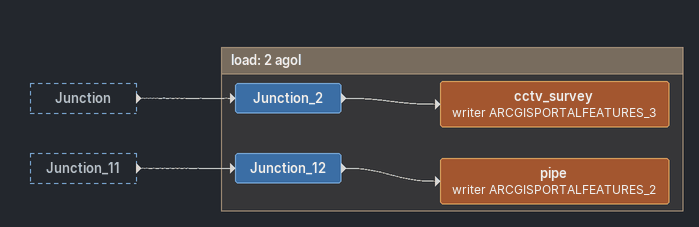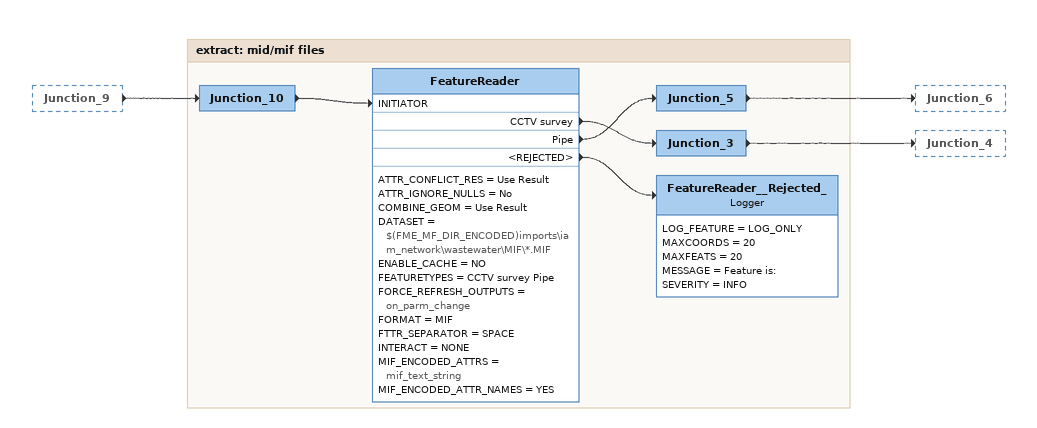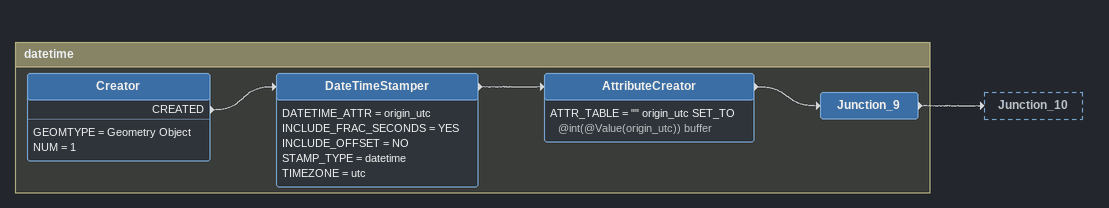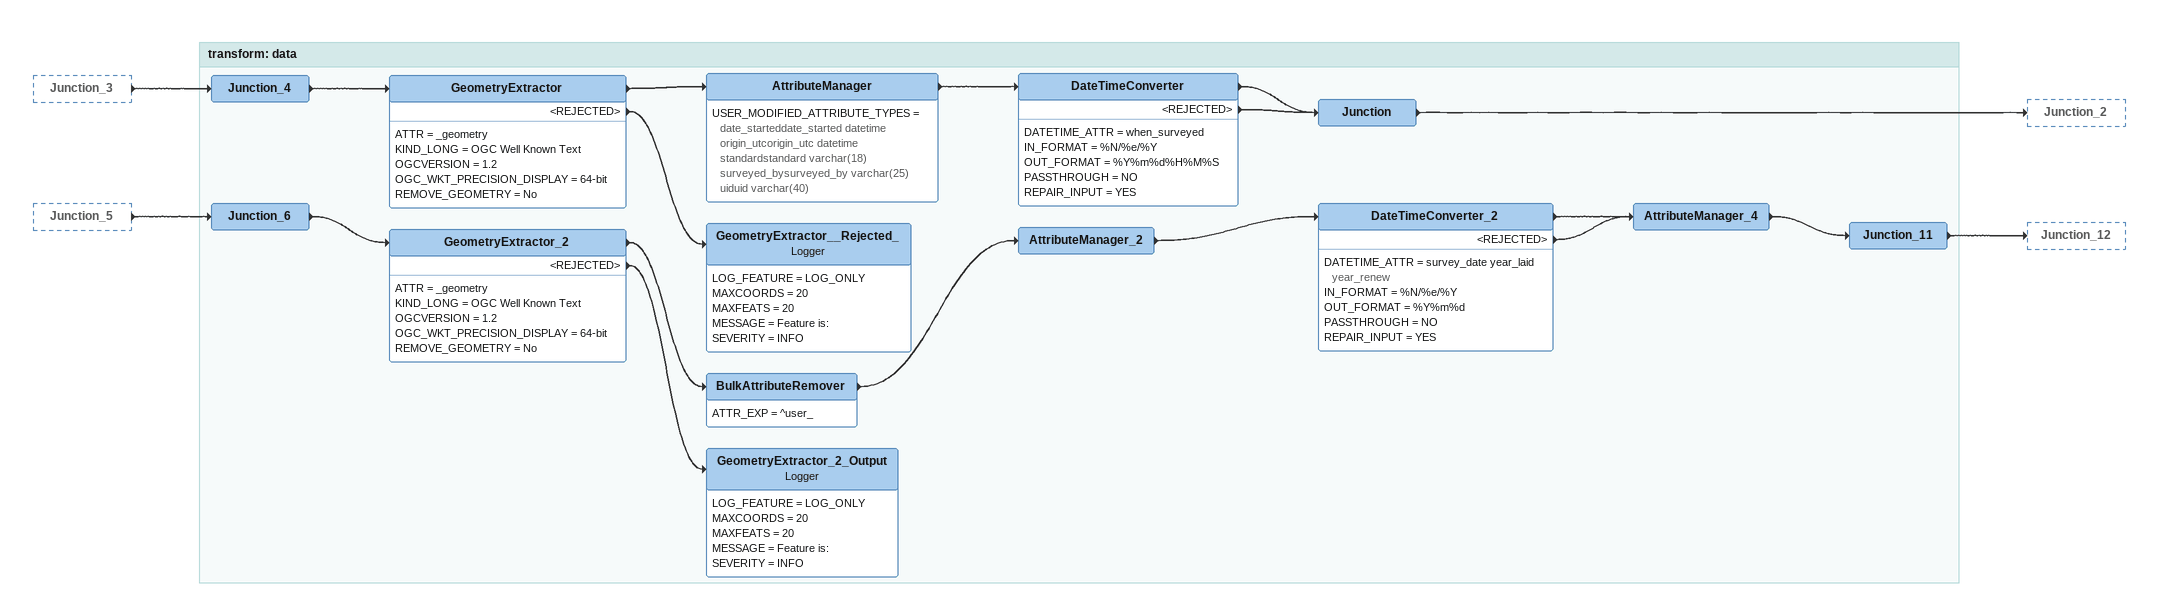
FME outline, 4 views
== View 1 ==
Junction [outside]
    -> Junction_2
Junction_11 [outside]
    -> Junction_12

Bookmark: load: 2 agol
Junction_12
    -> pipe (writer ARCGISPORTALFEATURES_2)
pipe (writer ARCGISPORTALFEATURES_2)
Junction_2
    -> cctv_survey (writer ARCGISPORTALFEATURES_3)
cctv_survey (writer ARCGISPORTALFEATURES_3)

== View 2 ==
Junction_9 [outside]
    -> Junction_10

Bookmark: extract: mid/mif files
Junction_10
    -> FeatureReader [INITIATOR]
FeatureReader
    ATTR_CONFLICT_RES = Use Result
    ATTR_IGNORE_NULLS = No
    COMBINE_GEOM = Use Result
    DATASET = $(FME_MF_DIR_ENCODED)imports\iam_network\wastewater\MIF\*.MIF
    ENABLE_CACHE = NO
    FEATURETYPES = CCTV survey Pipe
    FORCE_REFRESH_OUTPUTS = on_parm_change
    FORMAT = MIF
    FTTR_SEPARATOR = SPACE
    INTERACT = NONE
    MIF_ENCODED_ATTRS = mif_text_string
    MIF_ENCODED_ATTR_NAMES = YES
    CCTV survey -> Junction_3
    Pipe -> Junction_5
    <REJECTED> -> FeatureReader__Rejected_
Junction_5
    -> Junction_6
Junction_3
    -> Junction_4
FeatureReader__Rejected_: Logger
    LOG_FEATURE = LOG_ONLY
    MAXCOORDS = 20
    MAXFEATS = 20
    MESSAGE = Feature is:
    SEVERITY = INFO

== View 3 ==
Bookmark: datetime
Creator
    GEOMTYPE = Geometry Object
    NUM = 1
    CREATED -> DateTimeStamper
DateTimeStamper
    DATETIME_ATTR = origin_utc
    INCLUDE_FRAC_SECONDS = YES
    INCLUDE_OFFSET = NO
    STAMP_TYPE = datetime
    TIMEZONE = utc
    -> AttributeCreator
AttributeCreator
    ATTR_TABLE = "" origin_utc SET_TO @int(@Value(origin_utc)) buffer
    -> Junction_9
Junction_9
    -> Junction_10

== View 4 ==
Junction_3 [outside]
    -> Junction_4
Junction_5 [outside]
    -> Junction_6

Bookmark: transform: data
Junction_6
    -> GeometryExtractor_2
GeometryExtractor_2
    ATTR = _geometry
    KIND_LONG = OGC Well Known Text
    OGCVERSION = 1.2
    OGC_WKT_PRECISION_DISPLAY = 64-bit
    REMOVE_GEOMETRY = No
    -> BulkAttributeRemover
    <REJECTED> -> GeometryExtractor_2_Output
BulkAttributeRemover
    ATTR_EXP = ^user_
    -> AttributeManager_2
AttributeManager_2
    -> DateTimeConverter_2
DateTimeConverter_2
    DATETIME_ATTR = survey_date year_laid year_renew
    IN_FORMAT = %N/%e/%Y
    OUT_FORMAT = %Y%m%d
    PASSTHROUGH = NO
    REPAIR_INPUT = YES
    -> AttributeManager_4
    <REJECTED> -> AttributeManager_4
AttributeManager_4
    -> Junction_11
Junction_11
    -> Junction_12
GeometryExtractor_2_Output: Logger
    LOG_FEATURE = LOG_ONLY
    MAXCOORDS = 20
    MAXFEATS = 20
    MESSAGE = Feature is:
    SEVERITY = INFO
Junction_4
    -> GeometryExtractor
GeometryExtractor
    ATTR = _geometry
    KIND_LONG = OGC Well Known Text
    OGCVERSION = 1.2
    OGC_WKT_PRECISION_DISPLAY = 64-bit
    REMOVE_GEOMETRY = No
    -> AttributeManager
    <REJECTED> -> GeometryExtractor__Rejected_
AttributeManager
    USER_MODIFIED_ATTRIBUTE_TYPES = date_starteddate_started datetime origin_utcorigin_utc datetime standardstandard varchar(18) surveyed_bysurveyed_by varchar(25) uiduid varchar(40)
    -> DateTimeConverter
DateTimeConverter
    DATETIME_ATTR = when_surveyed
    IN_FORMAT = %N/%e/%Y
    OUT_FORMAT = %Y%m%d%H%M%S
    PASSTHROUGH = NO
    REPAIR_INPUT = YES
    -> Junction
    <REJECTED> -> Junction
Junction
    -> Junction_2
GeometryExtractor__Rejected_: Logger
    LOG_FEATURE = LOG_ONLY
    MAXCOORDS = 20
    MAXFEATS = 20
    MESSAGE = Feature is:
    SEVERITY = INFO
